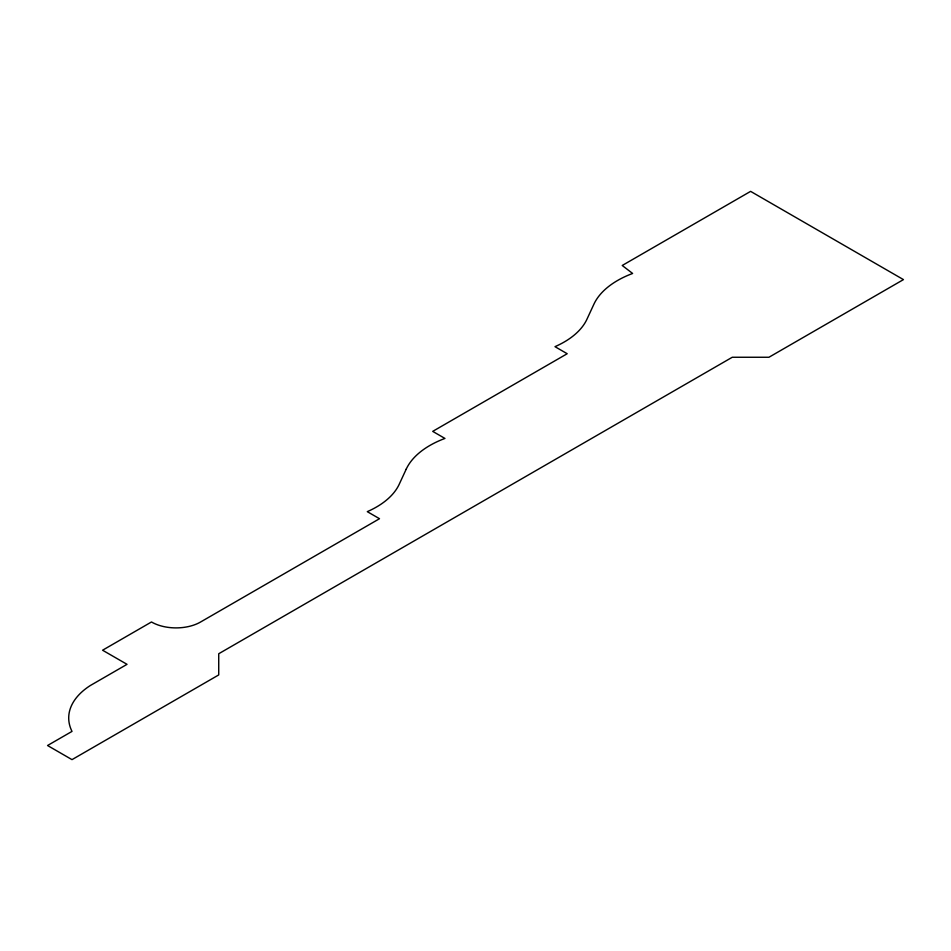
<?xml version="1.0" encoding="UTF-8"?>
<svg xmlns="http://www.w3.org/2000/svg" width="951" height="951" viewBox="0 0 951 951"><rect width="100%" height="100%" fill="white"/><g stroke="black" fill="none" stroke-linecap="round" stroke-linejoin="round"><path stroke-width="1.43" d="M406.208 469.176L399.242 484.214A88.027 50.819 0 0 1 367.276 511.65L379.508 518.711L200.506 622.049A34.581 19.971 0 0 1 151.482 621.978L102.577 650.222L127.03 664.333L90.345 685.516A83.866 48.418 0 0 0 72.003 731.402L47.55 745.513L72.003 759.635L218.73 674.925L218.73 653.741L732.27 357.255L768.955 357.255L903.45 279.606L750.612 191.365L622.227 265.484L632.629 273.46A91.51 52.828 0 0 0 593.911 304.189L586.945 319.239A88.027 50.819 0 0 1 554.98 346.663L567.2 353.724L432.705 431.374L444.937 438.435A91.51 52.828 0 0 0 406.208 469.176"/></g></svg>
